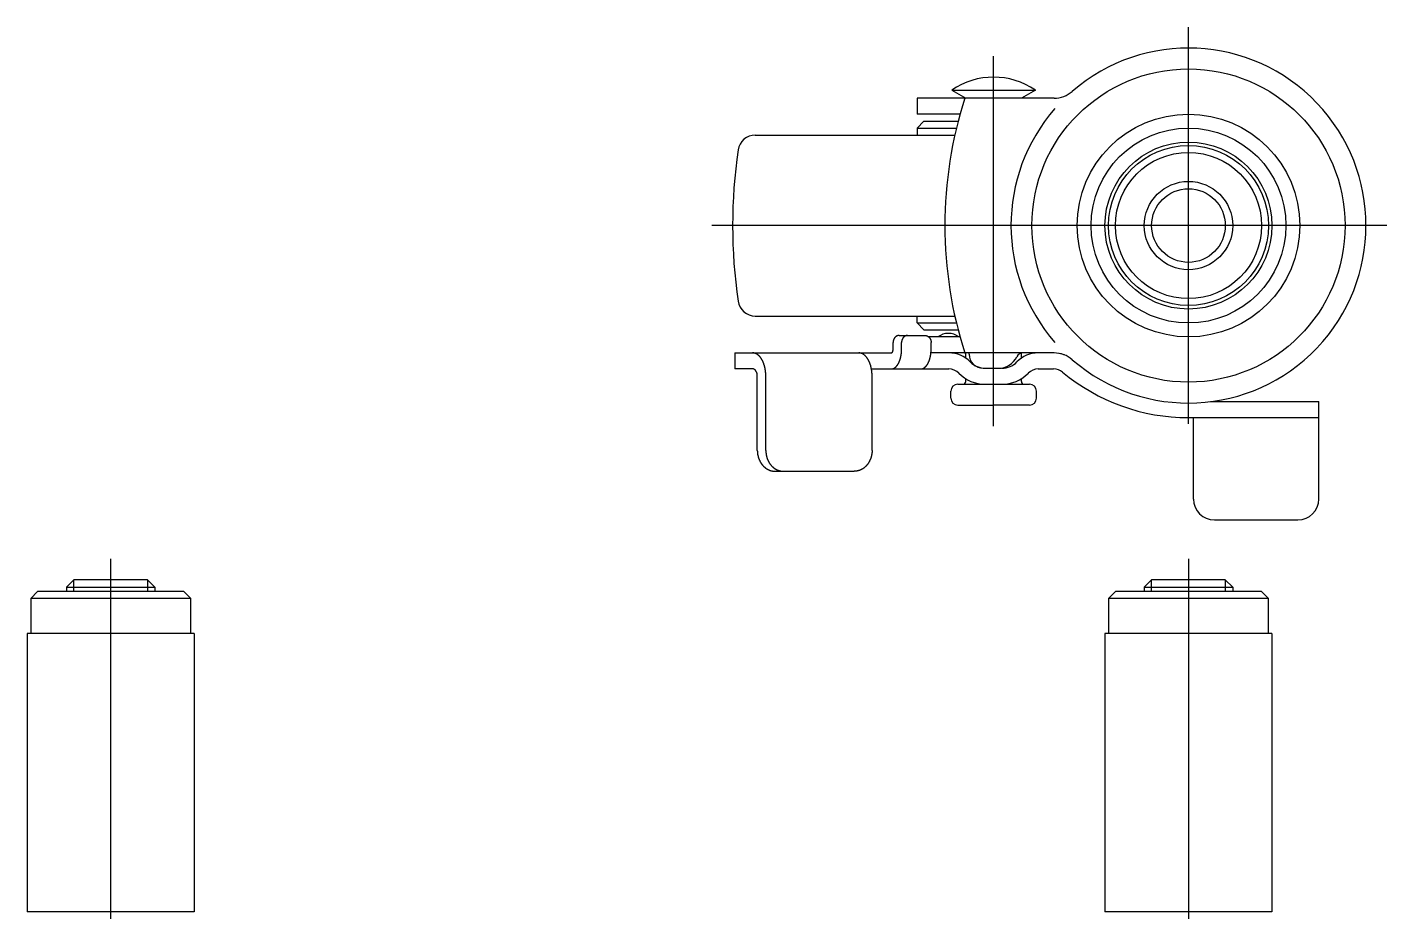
# Model space of a CAD drawing. Extents: x 398 to 641, y 301 to 546.
# Drawn here: x 446.1 to 641.5, y 419.4 to 546.5 of the extents above; entities that cross this region are included whole.
import ezdxf

# ---------------------------------------------------------------- set-up
doc = ezdxf.new("R2010")
doc.units = 0
doc.linetypes.add('CENTER2', pattern=[28.575, 19.05, -3.175, 3.175, -3.175])
doc.layers.get('0').update_dxf_attribs({"linetype": 'CONTINUOUS'})
doc.layers.add('CENTER', color=1, linetype='CENTER2')

msp = doc.modelspace()

# ---------------------------------------------------------------- linework, layer by layer
at = {"color": 7, "linetype": 'CONTINUOUS'}
for p, q in [((578.98, 537.41), (590.98, 537.41)), ((578.98, 537.41), (580.98, 536.26)), ((590.98, 537.41), (588.98, 536.26)), ((593.66, 536.26), (573.98, 536.26)), ((573.98, 536.26), (573.98, 533.96)), ((580.15, 533.96), (573.98, 533.96)), ((573.98, 531.96), (574.98, 532.96)), ((573.98, 531.96), (579.63, 531.96)), ((573.98, 531.96), (573.98, 530.96)), ((574.98, 532.96), (579.88, 532.96)), ((550.74, 530.96), (579.4, 530.96)), ((550.74, 504.96), (579.4, 504.96)), ((573.98, 503.96), (573.98, 504.96)), ((571.39, 502.16), (575.15, 502.16)), ((573.98, 503.96), (579.63, 503.96)), ((573.98, 503.96), (574.98, 502.96)), ((574.98, 502.96), (579.88, 502.96)), ((570.54, 500.16), (570.54, 501.16)), ((571.76, 500.16), (571.76, 501.16)), ((580.15, 501.96), (575.65, 501.96)), ((580.15, 501.96), (575.66, 501.96)), ((576, 500.16), (576, 501.16)), ((547.81, 499.66), (549.45, 499.66)), ((547.81, 499.66), (547.81, 497.36)), ((549.45, 499.66), (570.27, 499.66)), ((593.66, 499.66), (575.97, 499.66)), ((580.98, 498.91), (580.98, 499.66)), ((581.48, 499.46), (581.48, 499.66)), ((588.98, 498.91), (588.98, 499.63)), ((550.35, 497.36), (547.81, 497.36)), ((551.03, 485.66), (551.03, 496.36)), ((552.25, 485.66), (552.25, 496.36)), ((567.43, 497.36), (578.55, 497.36)), ((567.52, 485.66), (567.52, 496.36)), ((583.48, 497.46), (585.65, 497.46)), ((591.4, 497.36), (593.61, 497.36)), ((579.83, 495.16), (590.13, 495.16)), ((580.98, 495.56), (580.98, 495.96)), ((588.98, 495.56), (588.98, 495.96)), ((578.83, 493.16), (578.83, 494.16)), ((591.13, 493.16), (591.13, 494.16)), ((616.16, 492.66), (631.7, 492.66)), ((631.7, 478.66), (631.7, 492.66)), ((579.83, 492.16), (584.98, 492.16)), ((590.13, 492.16), (584.98, 492.16)), ((612.98, 490.36), (631.7, 490.36)), ((613.7, 478.66), (613.7, 490.36)), ((553.58, 482.66), (564.97, 482.66)), ((616.7, 475.66), (628.7, 475.66)), ((452.84, 467.06), (451.78, 466)), ((463.42, 467.06), (452.84, 467.06)), ((452.84, 465.36), (452.84, 467.06)), ((464.48, 466), (463.42, 467.06)), ((463.42, 467.06), (463.42, 465.36)), ((607.69, 467.06), (606.63, 466)), ((618.27, 467.06), (607.69, 467.06)), ((607.69, 465.36), (607.69, 467.06)), ((619.33, 466), (618.27, 467.06)), ((618.27, 467.06), (618.27, 465.36)), ((447.63, 465.36), (446.63, 464.36)), ((468.63, 465.36), (447.63, 465.36)), ((451.78, 466), (464.48, 466)), ((451.78, 466), (451.78, 465.36)), ((464.48, 466), (464.48, 465.36)), ((468.63, 465.36), (469.63, 464.36)), ((602.48, 465.36), (601.48, 464.36)), ((623.48, 465.36), (602.48, 465.36)), ((606.63, 466), (619.33, 466)), ((606.63, 466), (606.63, 465.36)), ((619.33, 466), (619.33, 465.36)), ((623.48, 465.36), (624.48, 464.36)), ((469.63, 464.36), (446.63, 464.36)), ((446.63, 464.36), (446.63, 459.36)), ((469.63, 459.36), (469.63, 464.36)), ((624.48, 464.36), (601.48, 464.36)), ((601.48, 464.36), (601.48, 459.36)), ((624.48, 459.36), (624.48, 464.36)), ((446.13, 459.36), (446.13, 419.36)), ((470.13, 459.36), (446.13, 459.36)), ((470.13, 459.36), (470.13, 419.36)), ((600.98, 459.36), (600.98, 419.36)), ((624.98, 459.36), (600.98, 459.36)), ((624.98, 459.36), (624.98, 419.36)), ((470.13, 419.36), (446.13, 419.36)), ((624.98, 419.36), (600.98, 419.36))]:
    msp.add_line(p, q, dxfattribs=at)
for points in [[(571.39, 502.16, 0), (571.38, 502.16, 0), (571.37, 502.16, 0), (571.36, 502.16, 0), (571.35, 502.16, 0), (571.34, 502.16, 0), (571.33, 502.16, 0), (571.32, 502.15, 0), (571.3, 502.15, 0), (571.29, 502.15, 0), (571.28, 502.15, 0), (571.27, 502.15, 0), (571.26, 502.15, 0), (571.25, 502.15, 0), (571.24, 502.14, 0), (571.23, 502.14, 0), (571.22, 502.14, 0), (571.21, 502.14, 0), (571.2, 502.13, 0), (571.19, 502.13, 0), (571.18, 502.13, 0), (571.17, 502.13, 0), (571.16, 502.12, 0), (571.15, 502.12, 0), (571.14, 502.12, 0), (571.13, 502.11, 0), (571.12, 502.11, 0), (571.11, 502.1, 0), (571.1, 502.1, 0), (571.09, 502.1, 0), (571.08, 502.09, 0), (571.07, 502.09, 0), (571.06, 502.08, 0), (571.05, 502.08, 0), (571.04, 502.07, 0), (571.03, 502.07, 0), (571.02, 502.06, 0), (571.01, 502.06, 0), (571.01, 502.05, 0), (571, 502.05, 0), (570.99, 502.04, 0), (570.98, 502.04, 0), (570.97, 502.03, 0), (570.96, 502.02, 0), (570.95, 502.02, 0), (570.94, 502.01, 0), (570.93, 502, 0), (570.92, 502, 0), (570.92, 501.99, 0), (570.91, 501.98, 0), (570.9, 501.98, 0), (570.89, 501.97, 0), (570.88, 501.96, 0), (570.87, 501.95, 0), (570.87, 501.95, 0), (570.86, 501.94, 0), (570.85, 501.93, 0), (570.84, 501.92, 0), (570.83, 501.92, 0), (570.83, 501.91, 0), (570.82, 501.9, 0), (570.81, 501.89, 0), (570.8, 501.88, 0), (570.79, 501.87, 0), (570.79, 501.87, 0), (570.78, 501.86, 0), (570.77, 501.85, 0), (570.77, 501.84, 0), (570.76, 501.83, 0), (570.75, 501.82, 0), (570.75, 501.81, 0), (570.74, 501.8, 0), (570.73, 501.79, 0), (570.73, 501.78, 0), (570.72, 501.77, 0), (570.71, 501.76, 0), (570.71, 501.75, 0), (570.7, 501.75, 0), (570.69, 501.74, 0), (570.69, 501.73, 0), (570.68, 501.71, 0), (570.68, 501.7, 0), (570.67, 501.69, 0), (570.66, 501.68, 0), (570.66, 501.67, 0), (570.65, 501.66, 0), (570.65, 501.65, 0), (570.64, 501.64, 0), (570.64, 501.63, 0), (570.63, 501.62, 0), (570.63, 501.61, 0), (570.62, 501.6, 0), (570.62, 501.59, 0), (570.62, 501.57, 0), (570.61, 501.56, 0), (570.61, 501.55, 0), (570.6, 501.54, 0), (570.6, 501.53, 0), (570.6, 501.52, 0), (570.59, 501.51, 0), (570.59, 501.5, 0), (570.59, 501.48, 0), (570.58, 501.47, 0), (570.58, 501.46, 0), (570.58, 501.45, 0), (570.57, 501.44, 0), (570.57, 501.43, 0), (570.57, 501.41, 0), (570.57, 501.4, 0), (570.56, 501.39, 0), (570.56, 501.38, 0), (570.56, 501.37, 0), (570.56, 501.35, 0), (570.55, 501.34, 0), (570.55, 501.33, 0), (570.55, 501.32, 0), (570.55, 501.31, 0), (570.55, 501.29, 0), (570.55, 501.28, 0), (570.54, 501.27, 0), (570.54, 501.26, 0), (570.54, 501.25, 0), (570.54, 501.23, 0), (570.54, 501.22, 0), (570.54, 501.21, 0), (570.54, 501.2, 0), (570.54, 501.18, 0), (570.54, 501.17, 0), (570.54, 501.16, 0)], [(572.61, 502.16, 0), (572.6, 502.16, 0), (572.59, 502.16, 0), (572.58, 502.16, 0), (572.57, 502.16, 0), (572.55, 502.16, 0), (572.54, 502.16, 0), (572.53, 502.15, 0), (572.52, 502.15, 0), (572.51, 502.15, 0), (572.5, 502.15, 0), (572.49, 502.15, 0), (572.48, 502.15, 0), (572.47, 502.15, 0), (572.46, 502.14, 0), (572.45, 502.14, 0), (572.44, 502.14, 0), (572.43, 502.14, 0), (572.42, 502.13, 0), (572.41, 502.13, 0), (572.4, 502.13, 0), (572.39, 502.13, 0), (572.38, 502.12, 0), (572.37, 502.12, 0), (572.36, 502.12, 0), (572.35, 502.11, 0), (572.34, 502.11, 0), (572.33, 502.1, 0), (572.32, 502.1, 0), (572.31, 502.1, 0), (572.3, 502.09, 0), (572.29, 502.09, 0), (572.28, 502.08, 0), (572.27, 502.08, 0), (572.26, 502.07, 0), (572.25, 502.07, 0), (572.24, 502.06, 0), (572.23, 502.06, 0), (572.23, 502.05, 0), (572.22, 502.05, 0), (572.21, 502.04, 0), (572.2, 502.04, 0), (572.19, 502.03, 0), (572.18, 502.02, 0), (572.17, 502.02, 0), (572.16, 502.01, 0), (572.15, 502, 0), (572.14, 502, 0), (572.13, 501.99, 0), (572.13, 501.98, 0), (572.12, 501.98, 0), (572.11, 501.97, 0), (572.1, 501.96, 0), (572.09, 501.95, 0), (572.08, 501.95, 0), (572.08, 501.94, 0), (572.07, 501.93, 0), (572.06, 501.92, 0), (572.05, 501.92, 0), (572.04, 501.91, 0), (572.04, 501.9, 0), (572.03, 501.89, 0), (572.02, 501.88, 0), (572.01, 501.87, 0), (572.01, 501.87, 0), (572, 501.86, 0), (571.99, 501.85, 0), (571.99, 501.84, 0), (571.98, 501.83, 0), (571.97, 501.82, 0), (571.96, 501.81, 0), (571.96, 501.8, 0), (571.95, 501.79, 0), (571.94, 501.78, 0), (571.94, 501.77, 0), (571.93, 501.76, 0), (571.92, 501.75, 0), (571.92, 501.75, 0), (571.91, 501.74, 0), (571.91, 501.73, 0), (571.9, 501.71, 0), (571.89, 501.7, 0), (571.89, 501.69, 0), (571.88, 501.68, 0), (571.88, 501.67, 0), (571.87, 501.66, 0), (571.87, 501.65, 0), (571.86, 501.64, 0), (571.86, 501.63, 0), (571.85, 501.62, 0), (571.85, 501.61, 0), (571.84, 501.6, 0), (571.84, 501.59, 0), (571.84, 501.57, 0), (571.83, 501.56, 0), (571.83, 501.55, 0), (571.82, 501.54, 0), (571.82, 501.53, 0), (571.82, 501.52, 0), (571.81, 501.51, 0), (571.81, 501.5, 0), (571.8, 501.48, 0), (571.8, 501.47, 0), (571.8, 501.46, 0), (571.79, 501.45, 0), (571.79, 501.44, 0), (571.79, 501.43, 0), (571.79, 501.41, 0), (571.78, 501.4, 0), (571.78, 501.39, 0), (571.78, 501.38, 0), (571.78, 501.37, 0), (571.77, 501.35, 0), (571.77, 501.34, 0), (571.77, 501.33, 0), (571.77, 501.32, 0), (571.77, 501.31, 0), (571.77, 501.29, 0), (571.76, 501.28, 0), (571.76, 501.27, 0), (571.76, 501.26, 0), (571.76, 501.25, 0), (571.76, 501.23, 0), (571.76, 501.22, 0), (571.76, 501.21, 0), (571.76, 501.2, 0), (571.76, 501.18, 0), (571.76, 501.17, 0), (571.76, 501.16, 0)], [(575.15, 502.16, 0), (575.16, 502.16, 0), (575.17, 502.16, 0), (575.18, 502.16, 0), (575.19, 502.16, 0), (575.2, 502.16, 0), (575.21, 502.16, 0), (575.22, 502.15, 0), (575.23, 502.15, 0), (575.24, 502.15, 0), (575.25, 502.15, 0), (575.26, 502.15, 0), (575.27, 502.15, 0), (575.28, 502.15, 0), (575.29, 502.14, 0), (575.31, 502.14, 0), (575.32, 502.14, 0), (575.33, 502.14, 0), (575.34, 502.13, 0), (575.35, 502.13, 0), (575.36, 502.13, 0), (575.37, 502.13, 0), (575.38, 502.12, 0), (575.39, 502.12, 0), (575.4, 502.12, 0), (575.41, 502.11, 0), (575.42, 502.11, 0), (575.43, 502.1, 0), (575.44, 502.1, 0), (575.45, 502.1, 0), (575.46, 502.09, 0), (575.47, 502.09, 0), (575.48, 502.08, 0), (575.48, 502.08, 0), (575.49, 502.07, 0), (575.5, 502.07, 0), (575.51, 502.06, 0), (575.52, 502.06, 0), (575.53, 502.05, 0), (575.54, 502.05, 0), (575.55, 502.04, 0), (575.56, 502.04, 0), (575.57, 502.03, 0), (575.58, 502.02, 0), (575.59, 502.02, 0), (575.6, 502.01, 0), (575.6, 502, 0), (575.61, 502, 0), (575.62, 501.99, 0), (575.63, 501.98, 0), (575.64, 501.98, 0), (575.65, 501.97, 0), (575.66, 501.96, 0), (575.66, 501.95, 0), (575.67, 501.95, 0), (575.68, 501.94, 0), (575.69, 501.93, 0), (575.7, 501.92, 0), (575.7, 501.92, 0), (575.71, 501.91, 0), (575.72, 501.9, 0), (575.73, 501.89, 0), (575.74, 501.88, 0), (575.74, 501.87, 0), (575.75, 501.87, 0), (575.76, 501.86, 0), (575.76, 501.85, 0), (575.77, 501.84, 0), (575.78, 501.83, 0), (575.79, 501.82, 0), (575.79, 501.81, 0), (575.8, 501.8, 0), (575.81, 501.79, 0), (575.81, 501.78, 0), (575.82, 501.77, 0), (575.83, 501.76, 0), (575.83, 501.75, 0), (575.84, 501.75, 0), (575.84, 501.74, 0), (575.85, 501.73, 0), (575.86, 501.71, 0), (575.86, 501.7, 0), (575.87, 501.69, 0), (575.87, 501.68, 0), (575.88, 501.67, 0), (575.88, 501.66, 0), (575.89, 501.65, 0), (575.89, 501.64, 0), (575.9, 501.63, 0), (575.9, 501.62, 0), (575.91, 501.61, 0), (575.91, 501.6, 0), (575.92, 501.59, 0), (575.92, 501.57, 0), (575.93, 501.56, 0), (575.93, 501.55, 0), (575.93, 501.54, 0), (575.94, 501.53, 0), (575.94, 501.52, 0), (575.95, 501.51, 0), (575.95, 501.5, 0), (575.95, 501.48, 0), (575.96, 501.47, 0), (575.96, 501.46, 0), (575.96, 501.45, 0), (575.97, 501.44, 0), (575.97, 501.43, 0), (575.97, 501.41, 0), (575.97, 501.4, 0), (575.98, 501.39, 0), (575.98, 501.38, 0), (575.98, 501.37, 0), (575.98, 501.35, 0), (575.98, 501.34, 0), (575.99, 501.33, 0), (575.99, 501.32, 0), (575.99, 501.31, 0), (575.99, 501.29, 0), (575.99, 501.28, 0), (575.99, 501.27, 0), (575.99, 501.26, 0), (575.99, 501.25, 0), (576, 501.23, 0), (576, 501.22, 0), (576, 501.21, 0), (576, 501.2, 0), (576, 501.18, 0), (576, 501.17, 0), (576, 501.16, 0)], [(570.27, 497.36, 0), (570.29, 497.36, 0), (570.31, 497.36, 0), (570.33, 497.36, 0), (570.35, 497.36, 0), (570.37, 497.36, 0), (570.38, 497.37, 0), (570.4, 497.37, 0), (570.42, 497.37, 0), (570.44, 497.38, 0), (570.46, 497.38, 0), (570.47, 497.38, 0), (570.49, 497.39, 0), (570.51, 497.39, 0), (570.53, 497.4, 0), (570.55, 497.41, 0), (570.56, 497.41, 0), (570.58, 497.42, 0), (570.6, 497.43, 0), (570.62, 497.44, 0), (570.63, 497.44, 0), (570.65, 497.45, 0), (570.67, 497.46, 0), (570.69, 497.47, 0), (570.71, 497.48, 0), (570.72, 497.49, 0), (570.74, 497.5, 0), (570.76, 497.51, 0), (570.77, 497.52, 0), (570.79, 497.53, 0), (570.81, 497.55, 0), (570.83, 497.56, 0), (570.84, 497.57, 0), (570.86, 497.58, 0), (570.88, 497.6, 0), (570.89, 497.61, 0), (570.91, 497.63, 0), (570.92, 497.64, 0), (570.94, 497.66, 0), (570.96, 497.67, 0), (570.97, 497.69, 0), (570.99, 497.71, 0), (571.01, 497.72, 0), (571.02, 497.74, 0), (571.04, 497.76, 0), (571.05, 497.77, 0), (571.07, 497.79, 0), (571.08, 497.81, 0), (571.1, 497.83, 0), (571.11, 497.85, 0), (571.13, 497.87, 0), (571.14, 497.89, 0), (571.16, 497.91, 0), (571.17, 497.93, 0), (571.19, 497.95, 0), (571.2, 497.97, 0), (571.22, 497.99, 0), (571.23, 498.02, 0), (571.24, 498.04, 0), (571.26, 498.06, 0), (571.27, 498.08, 0), (571.28, 498.11, 0), (571.3, 498.13, 0), (571.31, 498.15, 0), (571.32, 498.18, 0), (571.34, 498.2, 0), (571.35, 498.23, 0), (571.36, 498.25, 0), (571.37, 498.28, 0), (571.39, 498.3, 0), (571.4, 498.33, 0), (571.41, 498.36, 0), (571.42, 498.38, 0), (571.43, 498.41, 0), (571.44, 498.44, 0), (571.46, 498.46, 0), (571.47, 498.49, 0), (571.48, 498.52, 0), (571.49, 498.55, 0), (571.5, 498.57, 0), (571.51, 498.6, 0), (571.52, 498.63, 0), (571.53, 498.66, 0), (571.54, 498.69, 0), (571.55, 498.72, 0), (571.56, 498.75, 0), (571.57, 498.78, 0), (571.57, 498.81, 0), (571.58, 498.84, 0), (571.59, 498.87, 0), (571.6, 498.9, 0), (571.61, 498.93, 0), (571.62, 498.96, 0), (571.62, 498.99, 0), (571.63, 499.02, 0), (571.64, 499.06, 0), (571.64, 499.09, 0), (571.65, 499.12, 0), (571.66, 499.15, 0), (571.66, 499.18, 0), (571.67, 499.22, 0), (571.68, 499.25, 0), (571.68, 499.28, 0), (571.69, 499.31, 0), (571.69, 499.35, 0), (571.7, 499.38, 0), (571.7, 499.41, 0), (571.71, 499.44, 0), (571.71, 499.48, 0), (571.72, 499.51, 0), (571.72, 499.54, 0), (571.73, 499.58, 0), (571.73, 499.61, 0), (571.73, 499.65, 0), (571.74, 499.68, 0), (571.74, 499.71, 0), (571.74, 499.75, 0), (571.75, 499.78, 0), (571.75, 499.82, 0), (571.75, 499.85, 0), (571.75, 499.88, 0), (571.75, 499.92, 0), (571.75, 499.95, 0), (571.75, 499.99, 0), (571.76, 500.02, 0), (571.76, 500.06, 0), (571.76, 500.09, 0), (571.76, 500.12, 0), (571.76, 500.16, 0)], [(570.27, 499.66, 0), (570.28, 499.66, 0), (570.28, 499.66, 0), (570.28, 499.66, 0), (570.29, 499.66, 0), (570.29, 499.66, 0), (570.29, 499.66, 0), (570.3, 499.66, 0), (570.3, 499.66, 0), (570.3, 499.66, 0), (570.31, 499.66, 0), (570.31, 499.66, 0), (570.31, 499.66, 0), (570.32, 499.67, 0), (570.32, 499.67, 0), (570.32, 499.67, 0), (570.33, 499.67, 0), (570.33, 499.67, 0), (570.33, 499.67, 0), (570.34, 499.67, 0), (570.34, 499.67, 0), (570.34, 499.68, 0), (570.35, 499.68, 0), (570.35, 499.68, 0), (570.35, 499.68, 0), (570.35, 499.68, 0), (570.36, 499.68, 0), (570.36, 499.69, 0), (570.36, 499.69, 0), (570.37, 499.69, 0), (570.37, 499.69, 0), (570.37, 499.69, 0), (570.38, 499.7, 0), (570.38, 499.7, 0), (570.38, 499.7, 0), (570.38, 499.7, 0), (570.39, 499.71, 0), (570.39, 499.71, 0), (570.39, 499.71, 0), (570.4, 499.71, 0), (570.4, 499.72, 0), (570.4, 499.72, 0), (570.4, 499.72, 0), (570.41, 499.73, 0), (570.41, 499.73, 0), (570.41, 499.73, 0), (570.42, 499.74, 0), (570.42, 499.74, 0), (570.42, 499.74, 0), (570.42, 499.75, 0), (570.43, 499.75, 0), (570.43, 499.75, 0), (570.43, 499.76, 0), (570.43, 499.76, 0), (570.44, 499.76, 0), (570.44, 499.77, 0), (570.44, 499.77, 0), (570.45, 499.78, 0), (570.45, 499.78, 0), (570.45, 499.78, 0), (570.45, 499.79, 0), (570.46, 499.79, 0), (570.46, 499.8, 0), (570.46, 499.8, 0), (570.46, 499.81, 0), (570.46, 499.81, 0), (570.47, 499.81, 0), (570.47, 499.82, 0), (570.47, 499.82, 0), (570.47, 499.83, 0), (570.48, 499.83, 0), (570.48, 499.84, 0), (570.48, 499.84, 0), (570.48, 499.85, 0), (570.48, 499.85, 0), (570.49, 499.86, 0), (570.49, 499.86, 0), (570.49, 499.87, 0), (570.49, 499.87, 0), (570.49, 499.88, 0), (570.5, 499.88, 0), (570.5, 499.89, 0), (570.5, 499.89, 0), (570.5, 499.9, 0), (570.5, 499.9, 0), (570.5, 499.91, 0), (570.5, 499.91, 0), (570.51, 499.92, 0), (570.51, 499.92, 0), (570.51, 499.93, 0), (570.51, 499.93, 0), (570.51, 499.94, 0), (570.51, 499.94, 0), (570.51, 499.95, 0), (570.52, 499.96, 0), (570.52, 499.96, 0), (570.52, 499.97, 0), (570.52, 499.97, 0), (570.52, 499.98, 0), (570.52, 499.99, 0), (570.52, 499.99, 0), (570.52, 500, 0), (570.53, 500, 0), (570.53, 500.01, 0), (570.53, 500.01, 0), (570.53, 500.02, 0), (570.53, 500.02, 0), (570.53, 500.03, 0), (570.53, 500.04, 0), (570.53, 500.04, 0), (570.53, 500.05, 0), (570.53, 500.06, 0), (570.53, 500.06, 0), (570.53, 500.07, 0), (570.53, 500.07, 0), (570.54, 500.08, 0), (570.54, 500.08, 0), (570.54, 500.09, 0), (570.54, 500.1, 0), (570.54, 500.1, 0), (570.54, 500.11, 0), (570.54, 500.12, 0), (570.54, 500.12, 0), (570.54, 500.13, 0), (570.54, 500.13, 0), (570.54, 500.14, 0), (570.54, 500.15, 0), (570.54, 500.15, 0), (570.54, 500.16, 0)], [(574.51, 497.36, 0), (574.53, 497.36, 0), (574.55, 497.36, 0), (574.57, 497.36, 0), (574.59, 497.36, 0), (574.61, 497.36, 0), (574.62, 497.37, 0), (574.64, 497.37, 0), (574.66, 497.37, 0), (574.68, 497.38, 0), (574.7, 497.38, 0), (574.71, 497.38, 0), (574.73, 497.39, 0), (574.75, 497.39, 0), (574.77, 497.4, 0), (574.79, 497.41, 0), (574.8, 497.41, 0), (574.82, 497.42, 0), (574.84, 497.43, 0), (574.86, 497.44, 0), (574.88, 497.44, 0), (574.89, 497.45, 0), (574.91, 497.46, 0), (574.93, 497.47, 0), (574.95, 497.48, 0), (574.96, 497.49, 0), (574.98, 497.5, 0), (575, 497.51, 0), (575.01, 497.52, 0), (575.03, 497.53, 0), (575.05, 497.55, 0), (575.07, 497.56, 0), (575.08, 497.57, 0), (575.1, 497.58, 0), (575.12, 497.6, 0), (575.13, 497.61, 0), (575.15, 497.63, 0), (575.16, 497.64, 0), (575.18, 497.66, 0), (575.2, 497.67, 0), (575.21, 497.69, 0), (575.23, 497.71, 0), (575.25, 497.72, 0), (575.26, 497.74, 0), (575.28, 497.76, 0), (575.29, 497.77, 0), (575.31, 497.79, 0), (575.32, 497.81, 0), (575.34, 497.83, 0), (575.35, 497.85, 0), (575.37, 497.87, 0), (575.38, 497.89, 0), (575.4, 497.91, 0), (575.41, 497.93, 0), (575.43, 497.95, 0), (575.44, 497.97, 0), (575.46, 497.99, 0), (575.47, 498.02, 0), (575.48, 498.04, 0), (575.5, 498.06, 0), (575.51, 498.08, 0), (575.52, 498.11, 0), (575.54, 498.13, 0), (575.55, 498.15, 0), (575.56, 498.18, 0), (575.58, 498.2, 0), (575.59, 498.23, 0), (575.6, 498.25, 0), (575.61, 498.28, 0), (575.63, 498.3, 0), (575.64, 498.33, 0), (575.65, 498.36, 0), (575.66, 498.38, 0), (575.67, 498.41, 0), (575.68, 498.44, 0), (575.7, 498.46, 0), (575.71, 498.49, 0), (575.72, 498.52, 0), (575.73, 498.55, 0), (575.74, 498.57, 0), (575.75, 498.6, 0), (575.76, 498.63, 0), (575.77, 498.66, 0), (575.78, 498.69, 0), (575.79, 498.72, 0), (575.8, 498.75, 0), (575.81, 498.78, 0), (575.81, 498.81, 0), (575.82, 498.84, 0), (575.83, 498.87, 0), (575.84, 498.9, 0), (575.85, 498.93, 0), (575.86, 498.96, 0), (575.86, 498.99, 0), (575.87, 499.02, 0), (575.88, 499.06, 0), (575.88, 499.09, 0), (575.89, 499.12, 0), (575.9, 499.15, 0), (575.9, 499.18, 0), (575.91, 499.22, 0), (575.92, 499.25, 0), (575.92, 499.28, 0), (575.93, 499.31, 0), (575.93, 499.35, 0), (575.94, 499.38, 0), (575.95, 499.41, 0), (575.95, 499.44, 0), (575.95, 499.48, 0), (575.96, 499.51, 0), (575.96, 499.54, 0), (575.97, 499.58, 0), (575.97, 499.61, 0), (575.97, 499.65, 0), (575.98, 499.68, 0), (575.98, 499.71, 0), (575.98, 499.75, 0), (575.99, 499.78, 0), (575.99, 499.82, 0), (575.99, 499.85, 0), (575.99, 499.88, 0), (575.99, 499.92, 0), (575.99, 499.95, 0), (576, 499.99, 0), (576, 500.02, 0), (576, 500.06, 0), (576, 500.09, 0), (576, 500.12, 0), (576, 500.16, 0)], [(552.25, 496.36, 0), (552.25, 496.4, 0), (552.25, 496.44, 0), (552.25, 496.48, 0), (552.25, 496.52, 0), (552.25, 496.56, 0), (552.25, 496.6, 0), (552.25, 496.64, 0), (552.24, 496.68, 0), (552.24, 496.72, 0), (552.24, 496.76, 0), (552.24, 496.8, 0), (552.23, 496.84, 0), (552.23, 496.88, 0), (552.23, 496.92, 0), (552.22, 496.96, 0), (552.22, 497, 0), (552.21, 497.04, 0), (552.21, 497.08, 0), (552.2, 497.12, 0), (552.2, 497.16, 0), (552.19, 497.2, 0), (552.18, 497.24, 0), (552.18, 497.28, 0), (552.17, 497.32, 0), (552.16, 497.36, 0), (552.16, 497.39, 0), (552.15, 497.43, 0), (552.14, 497.47, 0), (552.13, 497.51, 0), (552.12, 497.55, 0), (552.12, 497.58, 0), (552.11, 497.62, 0), (552.1, 497.66, 0), (552.09, 497.7, 0), (552.08, 497.73, 0), (552.07, 497.77, 0), (552.06, 497.81, 0), (552.05, 497.84, 0), (552.04, 497.88, 0), (552.03, 497.91, 0), (552.02, 497.95, 0), (552.01, 497.98, 0), (551.99, 498.02, 0), (551.98, 498.06, 0), (551.97, 498.09, 0), (551.96, 498.12, 0), (551.95, 498.16, 0), (551.93, 498.19, 0), (551.92, 498.23, 0), (551.91, 498.26, 0), (551.89, 498.29, 0), (551.88, 498.32, 0), (551.86, 498.36, 0), (551.85, 498.39, 0), (551.84, 498.42, 0), (551.82, 498.45, 0), (551.81, 498.48, 0), (551.79, 498.51, 0), (551.77, 498.55, 0), (551.76, 498.57, 0), (551.74, 498.61, 0), (551.73, 498.63, 0), (551.71, 498.66, 0), (551.7, 498.69, 0), (551.68, 498.72, 0), (551.66, 498.75, 0), (551.64, 498.78, 0), (551.63, 498.8, 0), (551.61, 498.83, 0), (551.59, 498.86, 0), (551.58, 498.88, 0), (551.56, 498.91, 0), (551.54, 498.93, 0), (551.52, 498.96, 0), (551.5, 498.99, 0), (551.48, 499.01, 0), (551.47, 499.03, 0), (551.45, 499.06, 0), (551.43, 499.08, 0), (551.41, 499.1, 0), (551.39, 499.12, 0), (551.37, 499.15, 0), (551.35, 499.17, 0), (551.33, 499.19, 0), (551.31, 499.21, 0), (551.29, 499.23, 0), (551.27, 499.25, 0), (551.25, 499.27, 0), (551.23, 499.29, 0), (551.21, 499.31, 0), (551.18, 499.32, 0), (551.16, 499.34, 0), (551.14, 499.36, 0), (551.12, 499.38, 0), (551.1, 499.39, 0), (551.08, 499.41, 0), (551.06, 499.42, 0), (551.03, 499.44, 0), (551.01, 499.45, 0), (550.99, 499.47, 0), (550.97, 499.48, 0), (550.95, 499.49, 0), (550.92, 499.5, 0), (550.9, 499.52, 0), (550.88, 499.53, 0), (550.86, 499.54, 0), (550.84, 499.55, 0), (550.81, 499.56, 0), (550.79, 499.57, 0), (550.77, 499.58, 0), (550.74, 499.59, 0), (550.72, 499.6, 0), (550.7, 499.6, 0), (550.67, 499.61, 0), (550.65, 499.62, 0), (550.63, 499.62, 0), (550.61, 499.63, 0), (550.58, 499.63, 0), (550.56, 499.64, 0), (550.54, 499.64, 0), (550.51, 499.65, 0), (550.49, 499.65, 0), (550.47, 499.65, 0), (550.44, 499.65, 0), (550.42, 499.66, 0), (550.4, 499.66, 0), (550.37, 499.66, 0), (550.35, 499.66, 0)], [(567.52, 496.36, 0), (567.52, 496.4, 0), (567.52, 496.44, 0), (567.52, 496.48, 0), (567.52, 496.52, 0), (567.51, 496.56, 0), (567.51, 496.6, 0), (567.51, 496.64, 0), (567.51, 496.68, 0), (567.51, 496.72, 0), (567.5, 496.76, 0), (567.5, 496.8, 0), (567.5, 496.84, 0), (567.49, 496.88, 0), (567.49, 496.92, 0), (567.49, 496.96, 0), (567.48, 497, 0), (567.48, 497.04, 0), (567.47, 497.08, 0), (567.47, 497.12, 0), (567.46, 497.16, 0), (567.46, 497.2, 0), (567.45, 497.24, 0), (567.44, 497.28, 0), (567.44, 497.32, 0), (567.43, 497.36, 0), (567.42, 497.39, 0), (567.41, 497.43, 0), (567.41, 497.47, 0), (567.4, 497.51, 0), (567.39, 497.55, 0), (567.38, 497.58, 0), (567.37, 497.62, 0), (567.36, 497.66, 0), (567.36, 497.7, 0), (567.35, 497.73, 0), (567.34, 497.77, 0), (567.33, 497.81, 0), (567.32, 497.84, 0), (567.3, 497.88, 0), (567.29, 497.91, 0), (567.28, 497.95, 0), (567.27, 497.98, 0), (567.26, 498.02, 0), (567.25, 498.06, 0), (567.24, 498.09, 0), (567.22, 498.12, 0), (567.21, 498.16, 0), (567.2, 498.19, 0), (567.18, 498.23, 0), (567.17, 498.26, 0), (567.16, 498.29, 0), (567.14, 498.32, 0), (567.13, 498.36, 0), (567.11, 498.39, 0), (567.1, 498.42, 0), (567.09, 498.45, 0), (567.07, 498.48, 0), (567.06, 498.51, 0), (567.04, 498.55, 0), (567.02, 498.57, 0), (567.01, 498.61, 0), (566.99, 498.63, 0), (566.98, 498.66, 0), (566.96, 498.69, 0), (566.94, 498.72, 0), (566.93, 498.75, 0), (566.91, 498.78, 0), (566.89, 498.8, 0), (566.88, 498.83, 0), (566.86, 498.86, 0), (566.84, 498.88, 0), (566.82, 498.91, 0), (566.8, 498.93, 0), (566.78, 498.96, 0), (566.77, 498.99, 0), (566.75, 499.01, 0), (566.73, 499.03, 0), (566.71, 499.06, 0), (566.69, 499.08, 0), (566.67, 499.1, 0), (566.65, 499.12, 0), (566.63, 499.15, 0), (566.61, 499.17, 0), (566.59, 499.19, 0), (566.57, 499.21, 0), (566.55, 499.23, 0), (566.53, 499.25, 0), (566.51, 499.27, 0), (566.49, 499.29, 0), (566.47, 499.31, 0), (566.45, 499.32, 0), (566.43, 499.34, 0), (566.41, 499.36, 0), (566.39, 499.38, 0), (566.36, 499.39, 0), (566.34, 499.41, 0), (566.32, 499.42, 0), (566.3, 499.44, 0), (566.28, 499.45, 0), (566.26, 499.47, 0), (566.23, 499.48, 0), (566.21, 499.49, 0), (566.19, 499.5, 0), (566.17, 499.52, 0), (566.14, 499.53, 0), (566.12, 499.54, 0), (566.1, 499.55, 0), (566.08, 499.56, 0), (566.05, 499.57, 0), (566.03, 499.58, 0), (566.01, 499.59, 0), (565.99, 499.6, 0), (565.96, 499.6, 0), (565.94, 499.61, 0), (565.92, 499.62, 0), (565.89, 499.62, 0), (565.87, 499.63, 0), (565.85, 499.63, 0), (565.82, 499.64, 0), (565.8, 499.64, 0), (565.78, 499.65, 0), (565.75, 499.65, 0), (565.73, 499.65, 0), (565.71, 499.65, 0), (565.68, 499.66, 0), (565.66, 499.66, 0), (565.64, 499.66, 0), (565.61, 499.66, 0)], [(551.03, 496.36, 0), (551.03, 496.37, 0), (551.03, 496.38, 0), (551.03, 496.4, 0), (551.03, 496.41, 0), (551.03, 496.42, 0), (551.03, 496.43, 0), (551.03, 496.44, 0), (551.03, 496.46, 0), (551.03, 496.47, 0), (551.03, 496.48, 0), (551.03, 496.49, 0), (551.03, 496.51, 0), (551.03, 496.52, 0), (551.02, 496.53, 0), (551.02, 496.54, 0), (551.02, 496.55, 0), (551.02, 496.57, 0), (551.02, 496.58, 0), (551.02, 496.59, 0), (551.01, 496.6, 0), (551.01, 496.61, 0), (551.01, 496.63, 0), (551.01, 496.64, 0), (551, 496.65, 0), (551, 496.66, 0), (551, 496.67, 0), (551, 496.68, 0), (550.99, 496.7, 0), (550.99, 496.71, 0), (550.99, 496.72, 0), (550.99, 496.73, 0), (550.98, 496.74, 0), (550.98, 496.75, 0), (550.98, 496.76, 0), (550.97, 496.77, 0), (550.97, 496.79, 0), (550.97, 496.8, 0), (550.96, 496.81, 0), (550.96, 496.82, 0), (550.95, 496.83, 0), (550.95, 496.84, 0), (550.95, 496.85, 0), (550.94, 496.86, 0), (550.94, 496.87, 0), (550.93, 496.88, 0), (550.93, 496.89, 0), (550.92, 496.9, 0), (550.92, 496.91, 0), (550.91, 496.93, 0), (550.91, 496.94, 0), (550.9, 496.94, 0), (550.9, 496.95, 0), (550.89, 496.96, 0), (550.89, 496.97, 0), (550.88, 496.98, 0), (550.88, 496.99, 0), (550.87, 497, 0), (550.87, 497.01, 0), (550.86, 497.02, 0), (550.86, 497.03, 0), (550.85, 497.04, 0), (550.85, 497.05, 0), (550.84, 497.06, 0), (550.83, 497.07, 0), (550.83, 497.07, 0), (550.82, 497.08, 0), (550.82, 497.09, 0), (550.81, 497.1, 0), (550.8, 497.11, 0), (550.8, 497.12, 0), (550.79, 497.12, 0), (550.78, 497.13, 0), (550.78, 497.14, 0), (550.77, 497.15, 0), (550.76, 497.15, 0), (550.76, 497.16, 0), (550.75, 497.17, 0), (550.74, 497.18, 0), (550.74, 497.18, 0), (550.73, 497.19, 0), (550.72, 497.2, 0), (550.72, 497.2, 0), (550.71, 497.21, 0), (550.7, 497.22, 0), (550.69, 497.22, 0), (550.69, 497.23, 0), (550.68, 497.24, 0), (550.67, 497.24, 0), (550.66, 497.25, 0), (550.66, 497.25, 0), (550.65, 497.26, 0), (550.64, 497.26, 0), (550.63, 497.27, 0), (550.63, 497.27, 0), (550.62, 497.28, 0), (550.61, 497.28, 0), (550.6, 497.29, 0), (550.6, 497.29, 0), (550.59, 497.3, 0), (550.58, 497.3, 0), (550.57, 497.3, 0), (550.56, 497.31, 0), (550.56, 497.31, 0), (550.55, 497.32, 0), (550.54, 497.32, 0), (550.53, 497.32, 0), (550.52, 497.33, 0), (550.52, 497.33, 0), (550.51, 497.33, 0), (550.5, 497.33, 0), (550.49, 497.34, 0), (550.48, 497.34, 0), (550.48, 497.34, 0), (550.47, 497.34, 0), (550.46, 497.35, 0), (550.45, 497.35, 0), (550.44, 497.35, 0), (550.43, 497.35, 0), (550.42, 497.35, 0), (550.42, 497.35, 0), (550.41, 497.36, 0), (550.4, 497.36, 0), (550.39, 497.36, 0), (550.38, 497.36, 0), (550.38, 497.36, 0), (550.37, 497.36, 0), (550.36, 497.36, 0), (550.35, 497.36, 0)], [(551.03, 485.66, 0), (551.03, 485.62, 0), (551.03, 485.58, 0), (551.04, 485.55, 0), (551.04, 485.51, 0), (551.04, 485.48, 0), (551.04, 485.44, 0), (551.04, 485.4, 0), (551.05, 485.37, 0), (551.05, 485.33, 0), (551.05, 485.29, 0), (551.06, 485.25, 0), (551.06, 485.22, 0), (551.07, 485.18, 0), (551.07, 485.15, 0), (551.08, 485.11, 0), (551.08, 485.07, 0), (551.09, 485.04, 0), (551.1, 485, 0), (551.1, 484.97, 0), (551.11, 484.93, 0), (551.12, 484.89, 0), (551.13, 484.86, 0), (551.13, 484.82, 0), (551.14, 484.79, 0), (551.15, 484.75, 0), (551.16, 484.72, 0), (551.17, 484.68, 0), (551.18, 484.65, 0), (551.19, 484.61, 0), (551.21, 484.58, 0), (551.22, 484.55, 0), (551.23, 484.51, 0), (551.24, 484.48, 0), (551.25, 484.44, 0), (551.26, 484.41, 0), (551.28, 484.38, 0), (551.29, 484.34, 0), (551.31, 484.31, 0), (551.32, 484.28, 0), (551.34, 484.25, 0), (551.35, 484.21, 0), (551.37, 484.18, 0), (551.38, 484.15, 0), (551.4, 484.12, 0), (551.41, 484.08, 0), (551.43, 484.05, 0), (551.45, 484.02, 0), (551.46, 483.99, 0), (551.48, 483.96, 0), (551.5, 483.93, 0), (551.52, 483.9, 0), (551.53, 483.87, 0), (551.55, 483.84, 0), (551.57, 483.81, 0), (551.59, 483.78, 0), (551.61, 483.76, 0), (551.63, 483.73, 0), (551.65, 483.7, 0), (551.67, 483.67, 0), (551.69, 483.64, 0), (551.71, 483.62, 0), (551.74, 483.59, 0), (551.76, 483.56, 0), (551.78, 483.54, 0), (551.8, 483.51, 0), (551.82, 483.49, 0), (551.85, 483.46, 0), (551.87, 483.44, 0), (551.89, 483.41, 0), (551.92, 483.39, 0), (551.94, 483.36, 0), (551.96, 483.34, 0), (551.99, 483.32, 0), (552.01, 483.29, 0), (552.04, 483.27, 0), (552.06, 483.25, 0), (552.09, 483.23, 0), (552.11, 483.21, 0), (552.14, 483.19, 0), (552.16, 483.16, 0), (552.19, 483.14, 0), (552.22, 483.12, 0), (552.24, 483.11, 0), (552.27, 483.09, 0), (552.3, 483.07, 0), (552.32, 483.05, 0), (552.35, 483.03, 0), (552.38, 483.01, 0), (552.41, 483, 0), (552.43, 482.98, 0), (552.46, 482.96, 0), (552.49, 482.95, 0), (552.52, 482.93, 0), (552.55, 482.92, 0), (552.58, 482.9, 0), (552.61, 482.89, 0), (552.63, 482.87, 0), (552.66, 482.86, 0), (552.69, 482.85, 0), (552.72, 482.83, 0), (552.75, 482.82, 0), (552.78, 482.81, 0), (552.81, 482.8, 0), (552.84, 482.79, 0), (552.87, 482.78, 0), (552.9, 482.77, 0), (552.93, 482.76, 0), (552.96, 482.75, 0), (552.99, 482.74, 0), (553.02, 482.73, 0), (553.05, 482.72, 0), (553.08, 482.72, 0), (553.11, 482.71, 0), (553.14, 482.7, 0), (553.17, 482.7, 0), (553.21, 482.69, 0), (553.24, 482.69, 0), (553.27, 482.68, 0), (553.3, 482.68, 0), (553.33, 482.67, 0), (553.36, 482.67, 0), (553.39, 482.67, 0), (553.42, 482.66, 0), (553.45, 482.66, 0), (553.49, 482.66, 0), (553.52, 482.66, 0), (553.55, 482.66, 0), (553.58, 482.66, 0)], [(552.25, 485.66, 0), (552.25, 485.62, 0), (552.25, 485.58, 0), (552.25, 485.55, 0), (552.26, 485.51, 0), (552.26, 485.48, 0), (552.26, 485.44, 0), (552.26, 485.4, 0), (552.26, 485.37, 0), (552.27, 485.33, 0), (552.27, 485.29, 0), (552.28, 485.25, 0), (552.28, 485.22, 0), (552.28, 485.18, 0), (552.29, 485.15, 0), (552.3, 485.11, 0), (552.3, 485.07, 0), (552.31, 485.04, 0), (552.32, 485, 0), (552.32, 484.97, 0), (552.33, 484.93, 0), (552.34, 484.89, 0), (552.35, 484.86, 0), (552.35, 484.82, 0), (552.36, 484.79, 0), (552.37, 484.75, 0), (552.38, 484.72, 0), (552.39, 484.68, 0), (552.4, 484.65, 0), (552.41, 484.61, 0), (552.42, 484.58, 0), (552.43, 484.55, 0), (552.45, 484.51, 0), (552.46, 484.48, 0), (552.47, 484.44, 0), (552.48, 484.41, 0), (552.5, 484.38, 0), (552.51, 484.34, 0), (552.52, 484.31, 0), (552.54, 484.28, 0), (552.55, 484.25, 0), (552.57, 484.21, 0), (552.58, 484.18, 0), (552.6, 484.15, 0), (552.62, 484.12, 0), (552.63, 484.08, 0), (552.65, 484.05, 0), (552.66, 484.02, 0), (552.68, 483.99, 0), (552.7, 483.96, 0), (552.72, 483.93, 0), (552.74, 483.9, 0), (552.75, 483.87, 0), (552.77, 483.84, 0), (552.79, 483.81, 0), (552.81, 483.78, 0), (552.83, 483.76, 0), (552.85, 483.73, 0), (552.87, 483.7, 0), (552.89, 483.67, 0), (552.91, 483.64, 0), (552.93, 483.62, 0), (552.96, 483.59, 0), (552.98, 483.56, 0), (553, 483.54, 0), (553.02, 483.51, 0), (553.04, 483.49, 0), (553.07, 483.46, 0), (553.09, 483.44, 0), (553.11, 483.41, 0), (553.13, 483.39, 0), (553.16, 483.36, 0), (553.18, 483.34, 0), (553.21, 483.32, 0), (553.23, 483.29, 0), (553.26, 483.27, 0), (553.28, 483.25, 0), (553.31, 483.23, 0), (553.33, 483.21, 0), (553.36, 483.19, 0), (553.38, 483.16, 0), (553.41, 483.14, 0), (553.44, 483.12, 0), (553.46, 483.11, 0), (553.49, 483.09, 0), (553.52, 483.07, 0), (553.54, 483.05, 0), (553.57, 483.03, 0), (553.6, 483.01, 0), (553.63, 483, 0), (553.65, 482.98, 0), (553.68, 482.96, 0), (553.71, 482.95, 0), (553.74, 482.93, 0), (553.77, 482.92, 0), (553.79, 482.9, 0), (553.82, 482.89, 0), (553.85, 482.87, 0), (553.88, 482.86, 0), (553.91, 482.85, 0), (553.94, 482.83, 0), (553.97, 482.82, 0), (554, 482.81, 0), (554.03, 482.8, 0), (554.06, 482.79, 0), (554.09, 482.78, 0), (554.12, 482.77, 0), (554.15, 482.76, 0), (554.18, 482.75, 0), (554.21, 482.74, 0), (554.24, 482.73, 0), (554.27, 482.72, 0), (554.3, 482.72, 0), (554.33, 482.71, 0), (554.36, 482.7, 0), (554.39, 482.7, 0), (554.42, 482.69, 0), (554.46, 482.69, 0), (554.49, 482.68, 0), (554.52, 482.68, 0), (554.55, 482.67, 0), (554.58, 482.67, 0), (554.61, 482.67, 0), (554.64, 482.66, 0), (554.67, 482.66, 0), (554.7, 482.66, 0), (554.74, 482.66, 0), (554.77, 482.66, 0), (554.8, 482.66, 0)], [(567.52, 485.66, 0), (567.52, 485.62, 0), (567.52, 485.58, 0), (567.52, 485.55, 0), (567.51, 485.51, 0), (567.51, 485.48, 0), (567.51, 485.44, 0), (567.51, 485.4, 0), (567.51, 485.37, 0), (567.5, 485.33, 0), (567.5, 485.29, 0), (567.49, 485.25, 0), (567.49, 485.22, 0), (567.49, 485.18, 0), (567.48, 485.15, 0), (567.48, 485.11, 0), (567.47, 485.07, 0), (567.46, 485.04, 0), (567.46, 485, 0), (567.45, 484.97, 0), (567.44, 484.93, 0), (567.43, 484.89, 0), (567.43, 484.86, 0), (567.42, 484.82, 0), (567.41, 484.79, 0), (567.4, 484.75, 0), (567.39, 484.72, 0), (567.38, 484.68, 0), (567.37, 484.65, 0), (567.36, 484.61, 0), (567.35, 484.58, 0), (567.34, 484.55, 0), (567.32, 484.51, 0), (567.31, 484.48, 0), (567.3, 484.44, 0), (567.29, 484.41, 0), (567.27, 484.38, 0), (567.26, 484.34, 0), (567.25, 484.31, 0), (567.23, 484.28, 0), (567.22, 484.25, 0), (567.2, 484.21, 0), (567.19, 484.18, 0), (567.17, 484.15, 0), (567.16, 484.12, 0), (567.14, 484.08, 0), (567.12, 484.05, 0), (567.11, 484.02, 0), (567.09, 483.99, 0), (567.07, 483.96, 0), (567.05, 483.93, 0), (567.04, 483.9, 0), (567.02, 483.87, 0), (567, 483.84, 0), (566.98, 483.81, 0), (566.96, 483.78, 0), (566.94, 483.76, 0), (566.92, 483.73, 0), (566.9, 483.7, 0), (566.88, 483.67, 0), (566.86, 483.64, 0), (566.84, 483.62, 0), (566.82, 483.59, 0), (566.79, 483.56, 0), (566.77, 483.54, 0), (566.75, 483.51, 0), (566.73, 483.49, 0), (566.71, 483.46, 0), (566.68, 483.44, 0), (566.66, 483.41, 0), (566.64, 483.39, 0), (566.61, 483.36, 0), (566.59, 483.34, 0), (566.56, 483.32, 0), (566.54, 483.29, 0), (566.51, 483.27, 0), (566.49, 483.25, 0), (566.46, 483.23, 0), (566.44, 483.21, 0), (566.41, 483.19, 0), (566.39, 483.16, 0), (566.36, 483.14, 0), (566.34, 483.12, 0), (566.31, 483.11, 0), (566.28, 483.09, 0), (566.25, 483.07, 0), (566.23, 483.05, 0), (566.2, 483.03, 0), (566.17, 483.01, 0), (566.14, 483, 0), (566.12, 482.98, 0), (566.09, 482.96, 0), (566.06, 482.95, 0), (566.03, 482.93, 0), (566, 482.92, 0), (565.98, 482.9, 0), (565.95, 482.89, 0), (565.92, 482.87, 0), (565.89, 482.86, 0), (565.86, 482.85, 0), (565.83, 482.83, 0), (565.8, 482.82, 0), (565.77, 482.81, 0), (565.74, 482.8, 0), (565.71, 482.79, 0), (565.68, 482.78, 0), (565.65, 482.77, 0), (565.62, 482.76, 0), (565.59, 482.75, 0), (565.56, 482.74, 0), (565.53, 482.73, 0), (565.5, 482.72, 0), (565.47, 482.72, 0), (565.44, 482.71, 0), (565.41, 482.7, 0), (565.38, 482.7, 0), (565.35, 482.69, 0), (565.32, 482.69, 0), (565.28, 482.68, 0), (565.25, 482.68, 0), (565.22, 482.67, 0), (565.19, 482.67, 0), (565.16, 482.67, 0), (565.13, 482.66, 0), (565.1, 482.66, 0), (565.07, 482.66, 0), (565.04, 482.66, 0), (565, 482.66, 0), (564.97, 482.66, 0)]]:
    msp.add_polyline3d(points, dxfattribs=at)
for radius in [22.5, 16, 14, 12, 11.5, 10.5, 6.35, 5.29]:
    msp.add_circle((612.98, 517.96), radius, dxfattribs=at)
for centre, radius, start, end in [((612.98, 517.96), 25.5, 229.1069, 130.8931), ((584.98, 528.68), 10.6, 55.5084, 124.4916), ((593.66, 540.26), 4, 270, 310.8931), ((637.98, 517.96), 60, 162.2418, 197.7582), ((612.98, 517.96), 25.5, 138.7898, 221.2102), ((550.74, 528.46), 2.5, 90, 171.6727), ((622.48, 517.96), 75, 171.6727, 188.3273), ((550.74, 507.46), 2.5, 188.3273, 270), ((578.48, 499.96), 2.5, 53.1329, 126.8671), ((578.55, 495.36), 4.3, 44.3172, 90), ((580.58, 498.66), 1, 66.9604, 90), ((583.48, 499.46), 2, 180, 270), ((583.77, 500.46), 3, 224.3172, 270), ((585.65, 500.46), 3, 270, 333.2563), ((586.18, 500.46), 3, 270, 315.6828), ((591.4, 495.36), 4.3, 90, 135.6828), ((589.22, 498.66), 1, 90, 153.2563), ((593.61, 495.36), 4.3, 68.5424, 90), ((593.66, 495.66), 4, 49.1069, 90), ((578.55, 495.36), 2, 44.3172, 90), ((583.77, 500.46), 5.3, 224.3172, 270), ((586.18, 500.46), 5.3, 270, 315.6828), ((591.4, 495.36), 2, 90, 135.6828), ((593.61, 495.36), 2, 50.2621, 90), ((612.98, 518.66), 28.3, 230.2621, 270), ((579.83, 494.16), 1, 90, 180), ((580.58, 495.56), 0.4, 270, 0), ((589.38, 495.56), 0.4, 180, 270), ((590.13, 494.16), 1, 0, 90), ((579.83, 493.16), 1, 180, 270), ((590.13, 493.16), 1, 270, 0), ((616.7, 478.66), 3, 180, 270), ((628.7, 478.66), 3, 270, 0)]:
    msp.add_arc(centre, radius, start, end, dxfattribs=at)
at = {"layer": 'CENTER', "color": 1, "linetype": 'CONTINUOUS'}
for p, q in [((612.98, 489.46), (612.98, 546.46)), ((584.98, 489.16), (584.98, 542.28)), ((641.48, 517.96), (544.48, 517.96)), ((458.13, 306.87), (458.13, 470.06)), ((612.98, 470.06), (612.98, 366.21))]:
    msp.add_line(p, q, dxfattribs=at)

doc.saveas('drawing.dxf')
